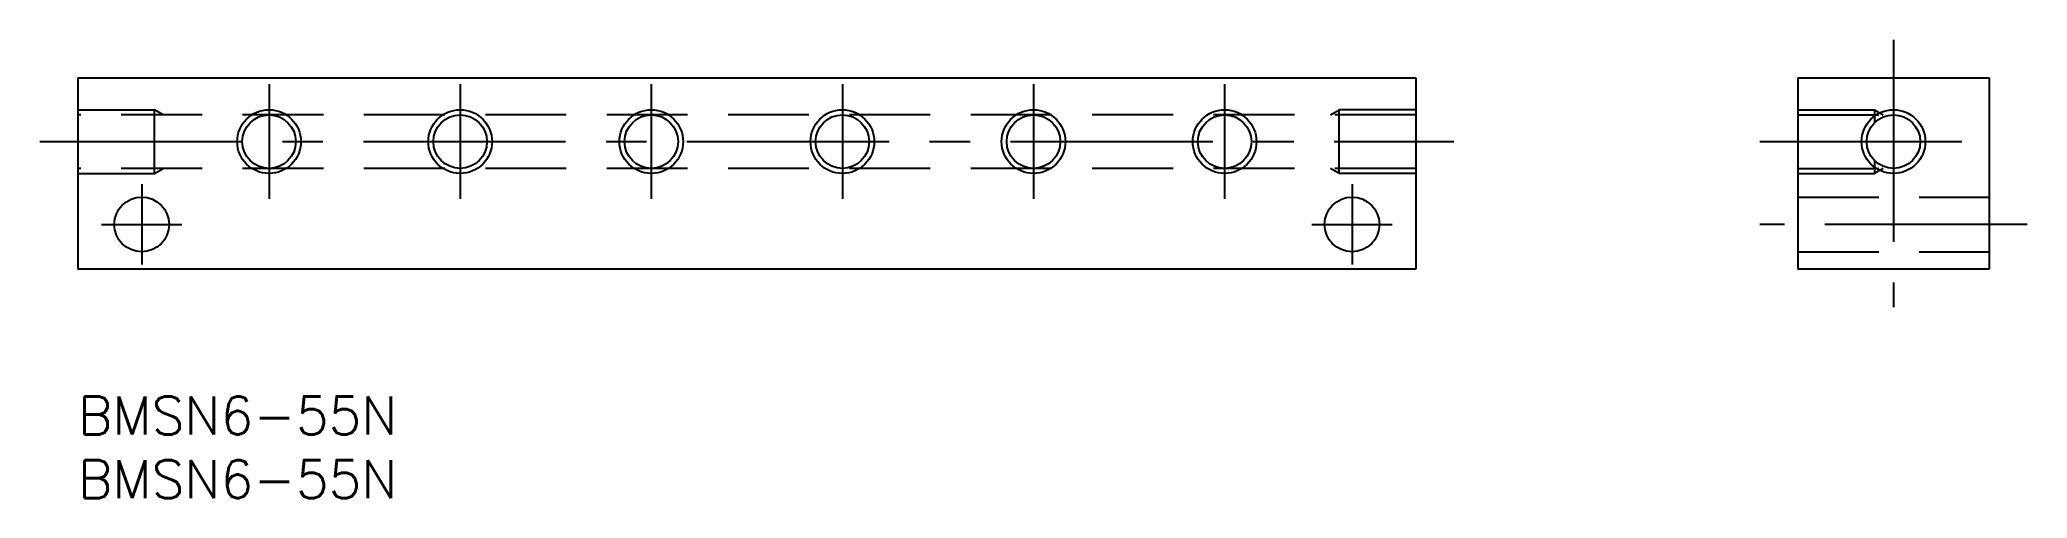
# Model space of a CAD drawing. Extents: x -3 to 153, y -8 to 28.
import ezdxf

# ---------------------------------------------------------------- set-up
doc = ezdxf.new("R2010")
doc.units = 0
doc.header["$LTSCALE"] = 0.5
doc.linetypes.add('CENTER', pattern=[50.8, 31.75, -6.35, 6.35, -6.35])
doc.linetypes.add('DASHED', pattern=[19.05, 12.7, -6.35])
for name, color, linetype in [('MSM_CENTER', 1, 'CENTER'), ('MSM_CONTINUOUS', 7, 'CONTINUOUS'), ('MSM_DASHED', 4, 'DASHED'), ('MSM_NARROW', 5, 'CONTINUOUS'), ('MSM_PART_NUMBER', 7, 'CONTINUOUS')]:
    doc.layers.add(name, color=color, linetype=linetype)
doc.styles.get("Standard").update_dxf_attribs({"font": 'txt.shx', "height": 3, "bigfont": 'bigfont.shx'})

# ---------------------------------------------------------------- blocks, each defined once
blk = doc.blocks.new('*U9')
at = {"layer": 'MSM_PART_NUMBER'}
blk.add_text('BMSN6-55N', height=3, dxfattribs=at).set_placement((0, -3))
blk = doc.blocks.new('*U10')
at = {"layer": 'MSM_PART_NUMBER'}
blk.add_text('BMSN6-55N', height=3, dxfattribs=at).set_placement((0, -8))

msp = doc.modelspace()

# ---------------------------------------------------------------- linework, layer by layer
at = {"layer": 'MSM_CENTER'}
for p, q in [((142.5, 28), (142.5, 7)), ((15, 24.5), (15, 15.5)), ((30, 24.5), (30, 15.5)), ((45, 24.5), (45, 15.5)), ((60, 24.5), (60, 15.5)), ((75, 24.5), (75, 15.5)), ((90, 24.5), (90, 15.5)), ((-3, 20), (108, 20)), ((132, 20), (148, 20)), ((5, 16.65), (5, 10.35)), ((100, 16.65), (100, 10.35)), ((1.85, 13.5), (8.15, 13.5)), ((96.85, 13.5), (103.15, 13.5)), ((153, 13.5), (132, 13.5))]:
    msp.add_line(p, q, dxfattribs=at)
at = {"layer": 'MSM_CONTINUOUS'}
for p, q in [((0, 25), (105, 25)), ((0, 25), (0, 10)), ((105, 25), (105, 10)), ((135, 25), (135, 10)), ((135, 25), (150, 25)), ((150, 25), (150, 10)), ((105, 10), (0, 10)), ((150, 10), (135, 10))]:
    msp.add_line(p, q, dxfattribs=at)
for centre, radius in [((15, 20), 2.1), ((30, 20), 2.1), ((45, 20), 2.1), ((60, 20), 2.1), ((75, 20), 2.1), ((90, 20), 2.1), ((142.5, 20), 2.1), ((5, 13.5), 2.15), ((100, 13.5), 2.15)]:
    msp.add_circle(centre, radius, dxfattribs=at)
at = {"layer": 'MSM_DASHED'}
for p, q in [((0, 22.5), (6, 22.5)), ((105, 22.1), (0, 22.1)), ((6, 17.5), (6, 22.5)), ((6.69, 22.1), (6, 22.5)), ((98.31, 22.1), (99, 22.5)), ((99, 17.5), (99, 22.5)), ((105, 22.5), (99, 22.5)), ((135, 22.5), (141, 22.5)), ((135, 22.1), (142.5, 22.1)), ((141, 22.5), (141, 21.47)), ((141, 22.5), (141.69, 22.1)), ((105, 17.9), (0, 17.9)), ((0, 17.5), (6, 17.5)), ((6, 17.5), (6.69, 17.9)), ((99, 17.5), (98.31, 17.9)), ((105, 17.5), (99, 17.5)), ((135, 17.9), (142.5, 17.9)), ((135, 17.5), (141, 17.5)), ((141, 18.53), (141, 17.5)), ((141.69, 17.9), (141, 17.5)), ((135, 15.65), (150, 15.65)), ((135, 11.35), (150, 11.35))]:
    msp.add_line(p, q, dxfattribs=at)
at = {"layer": 'MSM_NARROW'}
for centre in [(15, 20), (30, 20), (45, 20), (60, 20), (75, 20), (90, 20), (142.5, 20)]:
    msp.add_circle(centre, 2.5, dxfattribs=at)

# ---------------------------------------------------------------- block references
at = {"layer": 'MSM_CONTINUOUS'}
for name in ['*U9', '*U10']:
    msp.add_blockref(name, (0, 0), dxfattribs=at)

doc.saveas('drawing.dxf')
